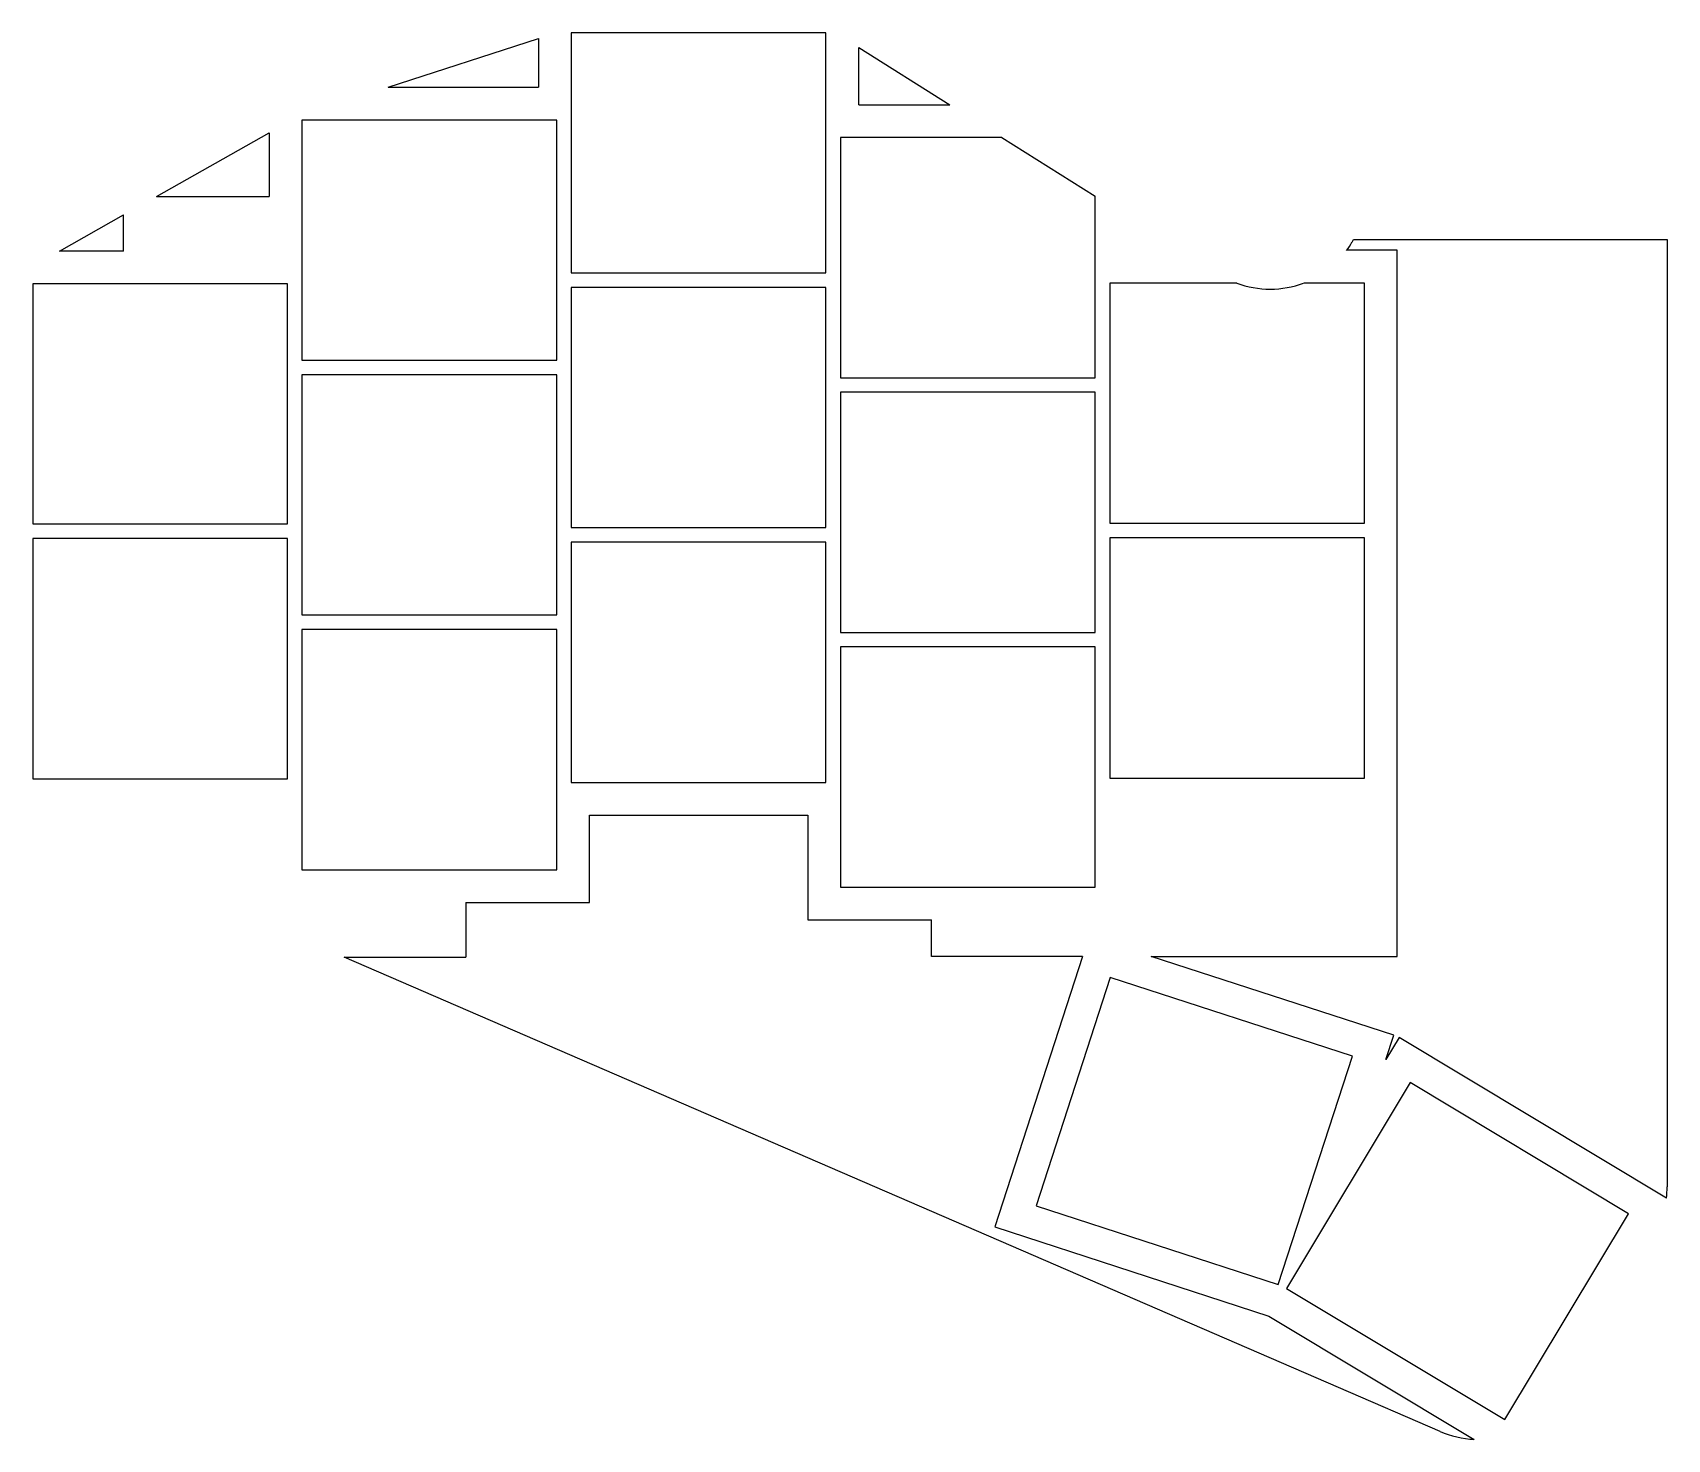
# Model space of a CAD drawing. Header units: millimetres. Extents: x 91 to 204, y -136 to -40.
import ezdxf

# ---------------------------------------------------------------- set-up
doc = ezdxf.new("R2010")
doc.units = ezdxf.units.MM

msp = doc.modelspace()

# ---------------------------------------------------------------- linework, layer by layer
for p, q in [((115.67, -43.25), (126, -39.9)), ((126, -39.9), (126, -43.25)), ((145.75, -39.5), (128.25, -39.5)), ((128.25, -39.5), (128.25, -56)), ((145.75, -56), (145.75, -39.5)), ((148, -40.51), (154.26, -44.45)), ((148, -44.45), (148, -40.51)), ((115.67, -43.25), (126, -43.25)), ((148, -44.45), (154.26, -44.45)), ((127.25, -45.5), (109.75, -45.5)), ((109.75, -45.5), (109.75, -62)), ((127.25, -62), (127.25, -45.5)), ((99.75, -50.75), (107.5, -46.38)), ((107.5, -46.38), (107.5, -50.75)), ((157.84, -46.7), (146.75, -46.7)), ((146.75, -46.7), (146.75, -63.2)), ((157.84, -46.7), (164.25, -50.73)), ((99.75, -50.75), (107.5, -50.75)), ((164.25, -63.2), (164.25, -50.73)), ((93.1, -54.5), (97.5, -52.02)), ((97.5, -54.5), (97.5, -52.02)), ((181.89, -53.89), (182, -53.7)), ((182, -53.7), (203.55, -53.7)), ((203.55, -53.7), (203.54, -118.78)), ((97.5, -54.5), (93.1, -54.5)), ((185, -54.45), (181.52, -54.45)), ((185, -102.95), (185, -54.45)), ((128.25, -56), (145.75, -56)), ((108.75, -56.75), (91.25, -56.75)), ((91.25, -56.75), (91.25, -73.25)), ((108.75, -73.25), (108.75, -56.75)), ((145.75, -57), (128.25, -57)), ((128.25, -57), (128.25, -73.5)), ((145.75, -73.5), (145.75, -57)), ((173.98, -56.7), (165.25, -56.7)), ((165.25, -56.7), (165.25, -73.2)), ((182.75, -56.7), (178.57, -56.7)), ((182.75, -73.2), (182.75, -56.7)), ((109.75, -62), (127.25, -62)), ((127.25, -63), (109.75, -63)), ((109.75, -63), (109.75, -79.5)), ((127.25, -79.5), (127.25, -63)), ((146.75, -63.2), (164.25, -63.2)), ((164.25, -64.2), (146.75, -64.2)), ((146.75, -64.2), (146.75, -80.7)), ((164.25, -80.7), (164.25, -64.2)), ((91.25, -73.25), (108.75, -73.25)), ((128.25, -73.5), (145.75, -73.5)), ((165.25, -73.2), (182.75, -73.2)), ((108.75, -74.25), (91.25, -74.25)), ((91.25, -74.25), (91.25, -90.75)), ((108.75, -90.75), (108.75, -74.25)), ((145.75, -74.5), (128.25, -74.5)), ((128.25, -74.5), (128.25, -91)), ((145.75, -91), (145.75, -74.5)), ((182.75, -74.2), (165.25, -74.2)), ((165.25, -74.2), (165.25, -90.7)), ((182.75, -90.7), (182.75, -74.2)), ((109.75, -79.5), (127.25, -79.5)), ((127.25, -80.5), (109.75, -80.5)), ((109.75, -80.5), (109.75, -97)), ((127.25, -97), (127.25, -80.5)), ((146.75, -80.7), (164.25, -80.7)), ((164.25, -81.7), (146.75, -81.7)), ((146.75, -81.7), (146.75, -98.2)), ((164.25, -98.2), (164.25, -81.7)), ((91.25, -90.75), (108.75, -90.75)), ((165.25, -90.7), (182.75, -90.7)), ((128.25, -91), (145.75, -91)), ((129.5, -99.25), (129.5, -93.25)), ((129.5, -93.25), (144.5, -93.25)), ((144.5, -93.25), (144.5, -100.45)), ((109.75, -97), (127.25, -97)), ((146.75, -98.2), (164.25, -98.2)), ((121, -99.25), (121, -103)), ((121, -99.25), (129.5, -99.25)), ((144.5, -100.45), (153, -100.45)), ((153, -102.95), (153, -100.45)), ((187.94, -135.6), (112.65, -103)), ((112.65, -103), (121, -103)), ((163.38, -102.95), (153, -102.95)), ((163.38, -102.95), (157.34, -121.54)), ((168.1, -102.95), (185, -102.95)), ((184.76, -108.36), (168.1, -102.95)), ((165.28, -104.4), (160.18, -120.09)), ((181.92, -109.81), (165.28, -104.4)), ((184.22, -110.03), (184.76, -108.36)), ((185.12, -108.53), (184.22, -110.03)), ((203.49, -119.57), (185.12, -108.53)), ((176.82, -125.5), (181.92, -109.81)), ((185.89, -111.61), (177.39, -125.76)), ((200.89, -120.63), (185.89, -111.61)), ((160.18, -120.09), (176.82, -125.5)), ((192.39, -134.77), (200.89, -120.63)), ((157.34, -121.54), (176.18, -127.66)), ((177.39, -125.76), (192.39, -134.77)), ((176.18, -127.66), (190.28, -136.13))]:
    msp.add_line(p, q)
for centre, start, end in [((176.27, -50.62), 323.8824, 329.7436), ((176.27, -50.62), 249.3251, 290.6749), ((197.04, -118.78), 352.9847, 359.9933), ((190.52, -129.63), 246.5893, 267.884)]:
    msp.add_arc(centre, 6.5, start, end)

doc.saveas('drawing.dxf')
